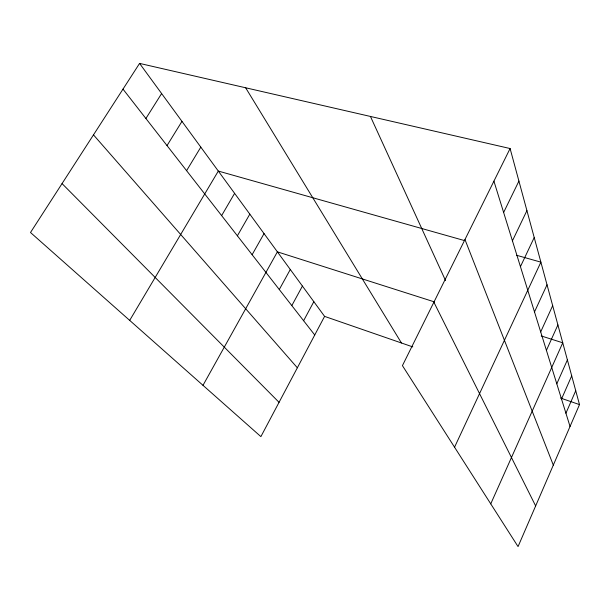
<?xml version="1.0" encoding="UTF-8"?>
<svg xmlns="http://www.w3.org/2000/svg" width="610" height="610" viewBox="0 0 610 610"><rect width="100%" height="100%" fill="white"/><g stroke="black" fill="none" stroke-linecap="round" stroke-linejoin="round"><path stroke-width="0.91" d="M510.097 148.535L579.5 404.605L518.05 546.591L402.432 365.634L510.097 148.535L139.576 63.409L30.5 232.509L260.889 436.623L324.589 316.384L139.576 63.409M565.928 413.214L575.733 390.713M561.52 399.031L571.707 375.851M556.8 383.82L567.391 359.923M490.745 503.86L562.748 342.797L541.245 335.95M546.423 350.353L557.898 324.916M540.696 331.901L552.675 305.625M534.497 311.939L547.025 284.771M454.549 447.199L540.887 262.147L516.624 255.293M520.444 266.646L534.215 237.519M512.43 240.82L526.926 210.61M503.631 212.455L518.919 181.078M303.612 320.73L313.83 301.668M291.816 305.602L302.415 286.067M279.281 289.529L290.291 269.49M202.993 385.329L277.39 251.846L434.594 301.95M252.121 254.706L264.046 233.6M237.381 235.811L249.818 214.148M221.628 215.604L234.606 193.347M129.686 320.387L218.311 171.067L464.362 240.538M186.584 170.67L200.812 147.14M167.026 145.592L181.971 121.375M145.897 118.5L161.619 93.551M324.589 316.384L412.802 346.915M560.598 398.063L579.5 404.605M62.052 183.595L279.052 402.341M93.482 134.871L297.352 367.792M122.991 89.129L314.737 334.989M245.639 87.779L401.456 342.988M433.885 302.202L535.641 505.942M370.445 116.449L445.552 280.562M464.965 239.539L553.316 465.117M493.917 181.162L570.037 426.474"/></g></svg>
